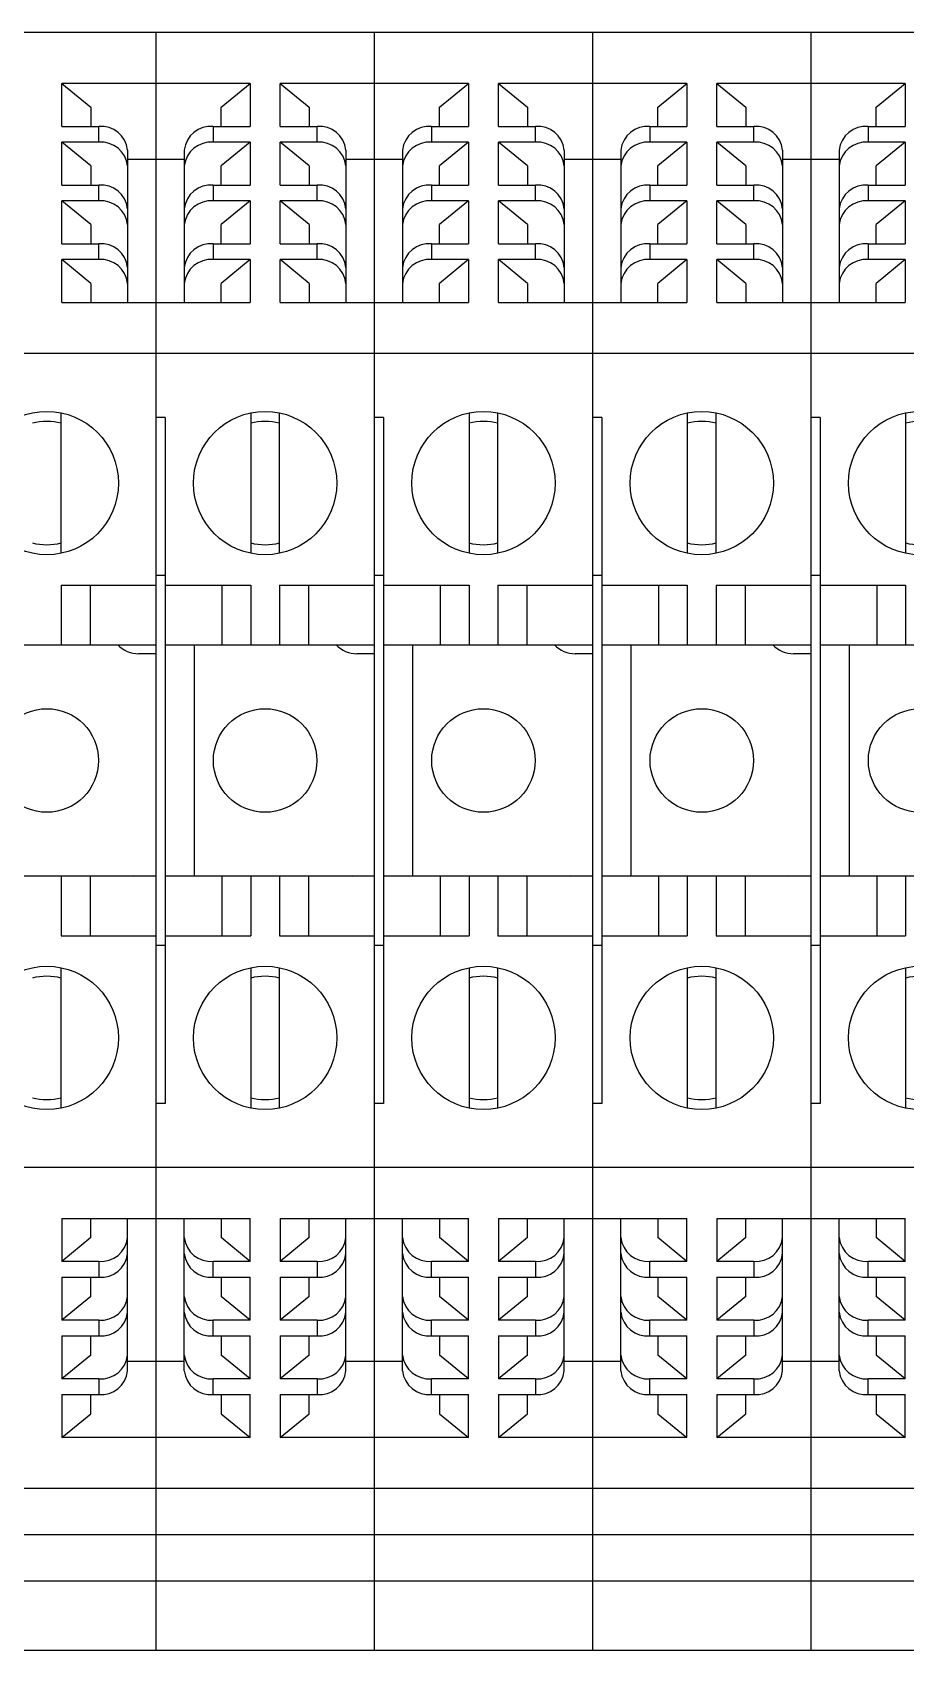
# Model space of a CAD drawing. Header units: inches. Extents: x 17 to 3130, y 15 to 659.
# Drawn here: x 1068.62 to 1092.62, y 386.66 to 431.11 of the extents above; entities that cross this region are included whole.
import ezdxf

# ---------------------------------------------------------------- set-up
doc = ezdxf.new("R2010")
doc.units = ezdxf.units.IN
doc.header["$MEASUREMENT"] = 0

msp = doc.modelspace()

# ---------------------------------------------------------------- linework, layer by layer
at = {"color": 7, "linetype": 'Continuous', "lineweight": 25}
for p, q in [((1072.01646, 431.10648), (1066.01646, 431.10648)), ((1072.01646, 431.10648), (1072.01646, 386.65648)), ((1078.01646, 431.10648), (1072.01646, 431.10648)), ((1072.01646, 431.10648), (1072.01646, 386.65648)), ((1078.01646, 431.10648), (1078.01646, 386.65648)), ((1084.01646, 431.10648), (1078.01646, 431.10648)), ((1078.01646, 431.10648), (1078.01646, 386.65648)), ((1084.01646, 431.10648), (1084.01646, 386.65648)), ((1090.01646, 431.10648), (1084.01646, 431.10648)), ((1084.01646, 431.10648), (1084.01646, 386.65648)), ((1090.01646, 431.10648), (1090.01646, 386.65648)), ((1096.01646, 431.10648), (1090.01646, 431.10648)), ((1090.01646, 431.10648), (1090.01646, 386.65648)), ((1072.01646, 429.7018), (1069.42921, 429.7018)), ((1069.42921, 428.52423), (1069.42921, 429.7018)), ((1069.42921, 429.7018), (1070.22296, 429.04995)), ((1074.60371, 429.7018), (1072.01646, 429.7018)), ((1073.80996, 429.04995), (1074.60371, 429.7018)), ((1074.60371, 429.7018), (1074.60371, 428.52423)), ((1078.01646, 429.7018), (1075.42921, 429.7018)), ((1075.42921, 428.52423), (1075.42921, 429.7018)), ((1075.42921, 429.7018), (1076.22296, 429.04995)), ((1080.60371, 429.7018), (1078.01646, 429.7018)), ((1079.80996, 429.04995), (1080.60371, 429.7018)), ((1080.60371, 429.7018), (1080.60371, 428.52423)), ((1084.01646, 429.7018), (1081.42921, 429.7018)), ((1081.42921, 428.52423), (1081.42921, 429.7018)), ((1081.42921, 429.7018), (1082.22296, 429.04995)), ((1086.60371, 429.7018), (1084.01646, 429.7018)), ((1085.80996, 429.04995), (1086.60371, 429.7018)), ((1086.60371, 429.7018), (1086.60371, 428.52423)), ((1090.01646, 429.7018), (1087.42921, 429.7018)), ((1087.42921, 428.52423), (1087.42921, 429.7018)), ((1087.42921, 429.7018), (1088.22296, 429.04995)), ((1092.60371, 429.7018), (1090.01646, 429.7018)), ((1091.80996, 429.04995), (1092.60371, 429.7018)), ((1092.60371, 429.7018), (1092.60371, 428.52423)), ((1070.22296, 429.04995), (1070.22296, 428.52423)), ((1073.80996, 428.52423), (1073.80996, 429.04995)), ((1076.22296, 429.04995), (1076.22296, 428.52423)), ((1079.80996, 428.52423), (1079.80996, 429.04995)), ((1082.22296, 429.04995), (1082.22296, 428.52423)), ((1085.80996, 428.52423), (1085.80996, 429.04995)), ((1088.22296, 429.04995), (1088.22296, 428.52423)), ((1091.80996, 428.52423), (1091.80996, 429.04995)), ((1069.42921, 428.52423), (1070.44521, 428.52423)), ((1070.44521, 428.08944), (1070.44521, 428.52423)), ((1073.58771, 428.52423), (1073.58771, 428.08944)), ((1073.58771, 428.52423), (1074.60371, 428.52423)), ((1075.42921, 428.52423), (1076.44521, 428.52423)), ((1076.44521, 428.08944), (1076.44521, 428.52423)), ((1079.58771, 428.52423), (1079.58771, 428.08944)), ((1079.58771, 428.52423), (1080.60371, 428.52423)), ((1081.42921, 428.52423), (1082.44521, 428.52423)), ((1082.44521, 428.08944), (1082.44521, 428.52423)), ((1085.58771, 428.52423), (1085.58771, 428.08944)), ((1085.58771, 428.52423), (1086.60371, 428.52423)), ((1087.42921, 428.52423), (1088.44521, 428.52423)), ((1088.44521, 428.08944), (1088.44521, 428.52423)), ((1091.58771, 428.52423), (1091.58771, 428.08944)), ((1091.58771, 428.52423), (1092.60371, 428.52423)), ((1070.44521, 428.08944), (1069.42921, 428.08944)), ((1069.42921, 426.91188), (1069.42921, 428.08944)), ((1070.22296, 427.43759), (1069.42921, 428.08944)), ((1074.60371, 428.08944), (1073.58771, 428.08944)), ((1074.60371, 428.08944), (1073.80996, 427.43759)), ((1074.60371, 428.08944), (1074.60371, 426.91188)), ((1076.44521, 428.08944), (1075.42921, 428.08944)), ((1075.42921, 426.91188), (1075.42921, 428.08944)), ((1076.22296, 427.43759), (1075.42921, 428.08944)), ((1080.60371, 428.08944), (1079.58771, 428.08944)), ((1080.60371, 428.08944), (1079.80996, 427.43759)), ((1080.60371, 428.08944), (1080.60371, 426.91188)), ((1082.44521, 428.08944), (1081.42921, 428.08944)), ((1081.42921, 426.91188), (1081.42921, 428.08944)), ((1082.22296, 427.43759), (1081.42921, 428.08944)), ((1086.60371, 428.08944), (1085.58771, 428.08944)), ((1086.60371, 428.08944), (1085.80996, 427.43759)), ((1086.60371, 428.08944), (1086.60371, 426.91188)), ((1088.44521, 428.08944), (1087.42921, 428.08944)), ((1087.42921, 426.91188), (1087.42921, 428.08944)), ((1088.22296, 427.43759), (1087.42921, 428.08944)), ((1092.60371, 428.08944), (1091.58771, 428.08944)), ((1092.60371, 428.08944), (1091.80996, 427.43759)), ((1092.60371, 428.08944), (1092.60371, 426.91188)), ((1071.23896, 427.87238), (1071.23896, 423.68716)), ((1072.01646, 427.61587), (1071.23896, 427.61587)), ((1072.79396, 427.61587), (1072.01646, 427.61587)), ((1072.79396, 427.87238), (1072.79396, 423.68716)), ((1077.23896, 427.87238), (1077.23896, 423.68716)), ((1078.01646, 427.61587), (1077.23896, 427.61587)), ((1078.79396, 427.61587), (1078.01646, 427.61587)), ((1078.79396, 427.87238), (1078.79396, 423.68716)), ((1083.23896, 427.87238), (1083.23896, 423.68716)), ((1084.01646, 427.61587), (1083.23896, 427.61587)), ((1084.79396, 427.61587), (1084.01646, 427.61587)), ((1084.79396, 427.87238), (1084.79396, 423.68716)), ((1089.23896, 427.87238), (1089.23896, 423.68716)), ((1090.01646, 427.61587), (1089.23896, 427.61587)), ((1090.79396, 427.61587), (1090.01646, 427.61587)), ((1090.79396, 427.87238), (1090.79396, 423.68716)), ((1070.22296, 427.43759), (1070.22296, 426.91188)), ((1073.80996, 426.91188), (1073.80996, 427.43759)), ((1076.22296, 427.43759), (1076.22296, 426.91188)), ((1079.80996, 426.91188), (1079.80996, 427.43759)), ((1082.22296, 427.43759), (1082.22296, 426.91188)), ((1085.80996, 426.91188), (1085.80996, 427.43759)), ((1088.22296, 427.43759), (1088.22296, 426.91188)), ((1091.80996, 426.91188), (1091.80996, 427.43759)), ((1069.42921, 426.91188), (1070.44521, 426.91188)), ((1070.44521, 426.47708), (1070.44521, 426.91188)), ((1073.58771, 426.91188), (1073.58771, 426.47708)), ((1073.58771, 426.91188), (1074.60371, 426.91188)), ((1075.42921, 426.91188), (1076.44521, 426.91188)), ((1076.44521, 426.47708), (1076.44521, 426.91188)), ((1079.58771, 426.91188), (1079.58771, 426.47708)), ((1079.58771, 426.91188), (1080.60371, 426.91188)), ((1081.42921, 426.91188), (1082.44521, 426.91188)), ((1082.44521, 426.47708), (1082.44521, 426.91188)), ((1085.58771, 426.91188), (1085.58771, 426.47708)), ((1085.58771, 426.91188), (1086.60371, 426.91188)), ((1087.42921, 426.91188), (1088.44521, 426.91188)), ((1088.44521, 426.47708), (1088.44521, 426.91188)), ((1091.58771, 426.91188), (1091.58771, 426.47708)), ((1091.58771, 426.91188), (1092.60371, 426.91188)), ((1070.44521, 426.47708), (1069.42921, 426.47708)), ((1069.42921, 425.29952), (1069.42921, 426.47708)), ((1070.22296, 425.82523), (1069.42921, 426.47708)), ((1074.60371, 426.47708), (1073.58771, 426.47708)), ((1074.60371, 426.47708), (1073.80996, 425.82523)), ((1074.60371, 426.47708), (1074.60371, 425.29952)), ((1076.44521, 426.47708), (1075.42921, 426.47708)), ((1075.42921, 425.29952), (1075.42921, 426.47708)), ((1076.22296, 425.82523), (1075.42921, 426.47708)), ((1080.60371, 426.47708), (1079.58771, 426.47708)), ((1080.60371, 426.47708), (1079.80996, 425.82523)), ((1080.60371, 426.47708), (1080.60371, 425.29952)), ((1082.44521, 426.47708), (1081.42921, 426.47708)), ((1081.42921, 425.29952), (1081.42921, 426.47708)), ((1082.22296, 425.82523), (1081.42921, 426.47708)), ((1086.60371, 426.47708), (1085.58771, 426.47708)), ((1086.60371, 426.47708), (1085.80996, 425.82523)), ((1086.60371, 426.47708), (1086.60371, 425.29952)), ((1088.44521, 426.47708), (1087.42921, 426.47708)), ((1087.42921, 425.29952), (1087.42921, 426.47708)), ((1088.22296, 425.82523), (1087.42921, 426.47708)), ((1092.60371, 426.47708), (1091.58771, 426.47708)), ((1092.60371, 426.47708), (1091.80996, 425.82523)), ((1092.60371, 426.47708), (1092.60371, 425.29952)), ((1070.22296, 425.82523), (1070.22296, 425.29952)), ((1073.80996, 425.29952), (1073.80996, 425.82523)), ((1076.22296, 425.82523), (1076.22296, 425.29952)), ((1079.80996, 425.29952), (1079.80996, 425.82523)), ((1082.22296, 425.82523), (1082.22296, 425.29952)), ((1085.80996, 425.29952), (1085.80996, 425.82523)), ((1088.22296, 425.82523), (1088.22296, 425.29952)), ((1091.80996, 425.29952), (1091.80996, 425.82523)), ((1069.42921, 425.29952), (1070.44521, 425.29952)), ((1070.44521, 424.86473), (1070.44521, 425.29952)), ((1073.58771, 425.29952), (1073.58771, 424.86473)), ((1073.58771, 425.29952), (1074.60371, 425.29952)), ((1075.42921, 425.29952), (1076.44521, 425.29952)), ((1076.44521, 424.86473), (1076.44521, 425.29952)), ((1079.58771, 425.29952), (1079.58771, 424.86473)), ((1079.58771, 425.29952), (1080.60371, 425.29952)), ((1081.42921, 425.29952), (1082.44521, 425.29952)), ((1082.44521, 424.86473), (1082.44521, 425.29952)), ((1085.58771, 425.29952), (1085.58771, 424.86473)), ((1085.58771, 425.29952), (1086.60371, 425.29952)), ((1087.42921, 425.29952), (1088.44521, 425.29952)), ((1088.44521, 424.86473), (1088.44521, 425.29952)), ((1091.58771, 425.29952), (1091.58771, 424.86473)), ((1091.58771, 425.29952), (1092.60371, 425.29952)), ((1069.42921, 423.68716), (1069.42921, 424.86473)), ((1070.44521, 424.86473), (1069.42921, 424.86473)), ((1070.22296, 424.21287), (1069.42921, 424.86473)), ((1074.60371, 424.86473), (1073.58771, 424.86473)), ((1074.60371, 424.86473), (1073.80996, 424.21287)), ((1074.60371, 424.86473), (1074.60371, 423.68716)), ((1075.42921, 423.68716), (1075.42921, 424.86473)), ((1076.44521, 424.86473), (1075.42921, 424.86473)), ((1076.22296, 424.21287), (1075.42921, 424.86473)), ((1080.60371, 424.86473), (1079.58771, 424.86473)), ((1080.60371, 424.86473), (1079.80996, 424.21287)), ((1080.60371, 424.86473), (1080.60371, 423.68716)), ((1081.42921, 423.68716), (1081.42921, 424.86473)), ((1082.44521, 424.86473), (1081.42921, 424.86473)), ((1082.22296, 424.21287), (1081.42921, 424.86473)), ((1086.60371, 424.86473), (1085.58771, 424.86473)), ((1086.60371, 424.86473), (1085.80996, 424.21287)), ((1086.60371, 424.86473), (1086.60371, 423.68716)), ((1087.42921, 423.68716), (1087.42921, 424.86473)), ((1088.44521, 424.86473), (1087.42921, 424.86473)), ((1088.22296, 424.21287), (1087.42921, 424.86473)), ((1092.60371, 424.86473), (1091.58771, 424.86473)), ((1092.60371, 424.86473), (1091.80996, 424.21287)), ((1092.60371, 424.86473), (1092.60371, 423.68716)), ((1070.22296, 424.21287), (1070.22296, 423.68716)), ((1073.80996, 423.68716), (1073.80996, 424.21287)), ((1076.22296, 424.21287), (1076.22296, 423.68716)), ((1079.80996, 423.68716), (1079.80996, 424.21287)), ((1082.22296, 424.21287), (1082.22296, 423.68716)), ((1085.80996, 423.68716), (1085.80996, 424.21287)), ((1088.22296, 424.21287), (1088.22296, 423.68716)), ((1091.80996, 423.68716), (1091.80996, 424.21287)), ((1069.42921, 423.68716), (1072.01646, 423.68716)), ((1072.01646, 423.68716), (1074.60371, 423.68716)), ((1075.42921, 423.68716), (1078.01646, 423.68716)), ((1078.01646, 423.68716), (1080.60371, 423.68716)), ((1081.42921, 423.68716), (1084.01646, 423.68716)), ((1084.01646, 423.68716), (1086.60371, 423.68716)), ((1087.42921, 423.68716), (1090.01646, 423.68716)), ((1090.01646, 423.68716), (1092.60371, 423.68716)), ((1072.01646, 422.28248), (1066.01646, 422.28248)), ((1078.01646, 422.28248), (1072.01646, 422.28248)), ((1084.01646, 422.28248), (1078.01646, 422.28248)), ((1090.01646, 422.28248), (1084.01646, 422.28248)), ((1096.01646, 422.28248), (1090.01646, 422.28248)), ((1069.41334, 416.7984), (1069.41334, 420.65456)), ((1072.27046, 420.52988), (1072.01646, 420.52988)), ((1072.27046, 420.52988), (1072.27046, 401.68308)), ((1074.61959, 420.65456), (1074.61959, 416.7984)), ((1075.41334, 416.7984), (1075.41334, 420.65456)), ((1078.27046, 420.52988), (1078.01646, 420.52988)), ((1078.27046, 420.52988), (1078.27046, 401.68308)), ((1080.61959, 420.65456), (1080.61959, 416.7984)), ((1081.41334, 416.7984), (1081.41334, 420.65456)), ((1084.27046, 420.52988), (1084.01646, 420.52988)), ((1084.27046, 420.52988), (1084.27046, 401.68308)), ((1086.61959, 420.65456), (1086.61959, 416.7984)), ((1087.41334, 416.7984), (1087.41334, 420.65456)), ((1090.27046, 420.52988), (1090.01646, 420.52988)), ((1090.27046, 420.52988), (1090.27046, 401.68308)), ((1092.61959, 420.65456), (1092.61959, 416.7984)), ((1072.27046, 416.18648), (1072.01646, 416.18648)), ((1078.27046, 416.18648), (1078.01646, 416.18648)), ((1084.27046, 416.18648), (1084.01646, 416.18648)), ((1090.27046, 416.18648), (1090.01646, 416.18648)), ((1069.41334, 415.91978), (1072.01646, 415.91978)), ((1069.41334, 415.91978), (1069.41334, 414.28148)), ((1070.20709, 415.91978), (1070.20709, 414.28148)), ((1072.27046, 415.91978), (1074.61959, 415.91978)), ((1073.82584, 415.91978), (1073.82584, 414.28148)), ((1074.61959, 415.91978), (1074.61959, 414.28148)), ((1075.41334, 415.91978), (1078.01646, 415.91978)), ((1075.41334, 415.91978), (1075.41334, 414.28148)), ((1076.20709, 415.91978), (1076.20709, 414.28148)), ((1078.27046, 415.91978), (1080.61959, 415.91978)), ((1079.82584, 415.91978), (1079.82584, 414.28148)), ((1080.61959, 415.91978), (1080.61959, 414.28148)), ((1081.41334, 415.91978), (1084.01646, 415.91978)), ((1081.41334, 415.91978), (1081.41334, 414.28148)), ((1082.20709, 415.91978), (1082.20709, 414.28148)), ((1084.27046, 415.91978), (1086.61959, 415.91978)), ((1085.82584, 415.91978), (1085.82584, 414.28148)), ((1086.61959, 415.91978), (1086.61959, 414.28148)), ((1087.41334, 415.91978), (1090.01646, 415.91978)), ((1087.41334, 415.91978), (1087.41334, 414.28148)), ((1088.20709, 415.91978), (1088.20709, 414.28148)), ((1090.27046, 415.91978), (1092.61959, 415.91978)), ((1091.82584, 415.91978), (1091.82584, 414.28148)), ((1092.61959, 415.91978), (1092.61959, 414.28148)), ((1066.27046, 414.28148), (1072.01646, 414.28148)), ((1072.27046, 414.28148), (1078.01646, 414.28148)), ((1073.06346, 414.28148), (1073.06346, 407.93148)), ((1078.27046, 414.28148), (1084.01646, 414.28148)), ((1079.06346, 414.28148), (1079.06346, 407.93148)), ((1084.27046, 414.28148), (1090.01646, 414.28148)), ((1085.06346, 414.28148), (1085.06346, 407.93148)), ((1090.27046, 414.28148), (1096.01646, 414.28148)), ((1091.06346, 414.28148), (1091.06346, 407.93148)), ((1072.01646, 414.03884), (1071.54021, 414.03884)), ((1078.01646, 414.03884), (1077.54021, 414.03884)), ((1084.01646, 414.03884), (1083.54021, 414.03884)), ((1090.01646, 414.03884), (1089.54021, 414.03884)), ((1072.01646, 407.93148), (1066.27046, 407.93148)), ((1069.41334, 407.93148), (1069.41334, 406.29318)), ((1070.20709, 407.93148), (1070.20709, 406.29318)), ((1071.40641, 407.93148), (1071.54021, 407.94284)), ((1071.54021, 407.94284), (1072.01646, 407.94284)), ((1078.01646, 407.93148), (1072.27046, 407.93148)), ((1073.82584, 407.93148), (1073.82584, 406.29318)), ((1074.61959, 407.93148), (1074.61959, 406.29318)), ((1075.41334, 407.93148), (1075.41334, 406.29318)), ((1076.20709, 407.93148), (1076.20709, 406.29318)), ((1077.40641, 407.93148), (1077.54021, 407.94284)), ((1077.54021, 407.94284), (1078.01646, 407.94284)), ((1084.01646, 407.93148), (1078.27046, 407.93148)), ((1079.82584, 407.93148), (1079.82584, 406.29318)), ((1080.61959, 407.93148), (1080.61959, 406.29318)), ((1081.41334, 407.93148), (1081.41334, 406.29318)), ((1082.20709, 407.93148), (1082.20709, 406.29318)), ((1083.40641, 407.93148), (1083.54021, 407.94284)), ((1083.54021, 407.94284), (1084.01646, 407.94284)), ((1090.01646, 407.93148), (1084.27046, 407.93148)), ((1085.82584, 407.93148), (1085.82584, 406.29318)), ((1086.61959, 407.93148), (1086.61959, 406.29318)), ((1087.41334, 407.93148), (1087.41334, 406.29318)), ((1088.20709, 407.93148), (1088.20709, 406.29318)), ((1089.40641, 407.93148), (1089.54021, 407.94284)), ((1089.54021, 407.94284), (1090.01646, 407.94284)), ((1096.01646, 407.93148), (1090.27046, 407.93148)), ((1091.82584, 407.93148), (1091.82584, 406.29318)), ((1092.61959, 407.93148), (1092.61959, 406.29318)), ((1069.41334, 406.29318), (1072.01646, 406.29318)), ((1072.27046, 406.29318), (1074.61959, 406.29318)), ((1075.41334, 406.29318), (1078.01646, 406.29318)), ((1078.27046, 406.29318), (1080.61959, 406.29318)), ((1081.41334, 406.29318), (1084.01646, 406.29318)), ((1084.27046, 406.29318), (1086.61959, 406.29318)), ((1087.41334, 406.29318), (1090.01646, 406.29318)), ((1090.27046, 406.29318), (1092.61959, 406.29318)), ((1072.27046, 406.02648), (1072.01646, 406.02648)), ((1078.27046, 406.02648), (1078.01646, 406.02648)), ((1084.27046, 406.02648), (1084.01646, 406.02648)), ((1090.27046, 406.02648), (1090.01646, 406.02648)), ((1069.41334, 401.5584), (1069.41334, 405.41456)), ((1074.61959, 405.41456), (1074.61959, 401.5584)), ((1075.41334, 401.5584), (1075.41334, 405.41456)), ((1080.61959, 405.41456), (1080.61959, 401.5584)), ((1081.41334, 401.5584), (1081.41334, 405.41456)), ((1086.61959, 405.41456), (1086.61959, 401.5584)), ((1087.41334, 401.5584), (1087.41334, 405.41456)), ((1092.61959, 405.41456), (1092.61959, 401.5584)), ((1072.27046, 401.68308), (1072.01646, 401.68308)), ((1078.27046, 401.68308), (1078.01646, 401.68308)), ((1084.27046, 401.68308), (1084.01646, 401.68308)), ((1090.27046, 401.68308), (1090.01646, 401.68308)), ((1072.01646, 399.93048), (1066.01646, 399.93048)), ((1078.01646, 399.93048), (1072.01646, 399.93048)), ((1084.01646, 399.93048), (1078.01646, 399.93048)), ((1090.01646, 399.93048), (1084.01646, 399.93048)), ((1096.01646, 399.93048), (1090.01646, 399.93048)), ((1069.42921, 398.5258), (1072.01646, 398.5258)), ((1069.42921, 398.5258), (1069.42921, 397.34823)), ((1070.22296, 398.00009), (1070.22296, 398.5258)), ((1071.23896, 394.34058), (1071.23896, 398.5258)), ((1072.01646, 398.5258), (1074.60371, 398.5258)), ((1072.79396, 394.34058), (1072.79396, 398.5258)), ((1073.80996, 398.5258), (1073.80996, 398.00009)), ((1074.60371, 397.34823), (1074.60371, 398.5258)), ((1075.42921, 398.5258), (1078.01646, 398.5258)), ((1075.42921, 398.5258), (1075.42921, 397.34823)), ((1076.22296, 398.00009), (1076.22296, 398.5258)), ((1077.23896, 394.34058), (1077.23896, 398.5258)), ((1078.01646, 398.5258), (1080.60371, 398.5258)), ((1078.79396, 394.34058), (1078.79396, 398.5258)), ((1079.80996, 398.5258), (1079.80996, 398.00009)), ((1080.60371, 397.34823), (1080.60371, 398.5258)), ((1081.42921, 398.5258), (1084.01646, 398.5258)), ((1081.42921, 398.5258), (1081.42921, 397.34823)), ((1082.22296, 398.00009), (1082.22296, 398.5258)), ((1083.23896, 394.34058), (1083.23896, 398.5258)), ((1084.01646, 398.5258), (1086.60371, 398.5258)), ((1084.79396, 394.34058), (1084.79396, 398.5258)), ((1085.80996, 398.5258), (1085.80996, 398.00009)), ((1086.60371, 397.34823), (1086.60371, 398.5258)), ((1087.42921, 398.5258), (1090.01646, 398.5258)), ((1087.42921, 398.5258), (1087.42921, 397.34823)), ((1088.22296, 398.00009), (1088.22296, 398.5258)), ((1089.23896, 394.34058), (1089.23896, 398.5258)), ((1090.01646, 398.5258), (1092.60371, 398.5258)), ((1090.79396, 394.34058), (1090.79396, 398.5258)), ((1091.80996, 398.5258), (1091.80996, 398.00009)), ((1092.60371, 397.34823), (1092.60371, 398.5258)), ((1070.22296, 398.00009), (1069.42921, 397.34823)), ((1074.60371, 397.34823), (1073.80996, 398.00009)), ((1076.22296, 398.00009), (1075.42921, 397.34823)), ((1080.60371, 397.34823), (1079.80996, 398.00009)), ((1082.22296, 398.00009), (1081.42921, 397.34823)), ((1086.60371, 397.34823), (1085.80996, 398.00009)), ((1088.22296, 398.00009), (1087.42921, 397.34823)), ((1092.60371, 397.34823), (1091.80996, 398.00009)), ((1070.44521, 397.34823), (1069.42921, 397.34823)), ((1070.44521, 397.34823), (1070.44521, 396.91344)), ((1073.58771, 396.91344), (1073.58771, 397.34823)), ((1074.60371, 397.34823), (1073.58771, 397.34823)), ((1076.44521, 397.34823), (1075.42921, 397.34823)), ((1076.44521, 397.34823), (1076.44521, 396.91344)), ((1079.58771, 396.91344), (1079.58771, 397.34823)), ((1080.60371, 397.34823), (1079.58771, 397.34823)), ((1082.44521, 397.34823), (1081.42921, 397.34823)), ((1082.44521, 397.34823), (1082.44521, 396.91344)), ((1085.58771, 396.91344), (1085.58771, 397.34823)), ((1086.60371, 397.34823), (1085.58771, 397.34823)), ((1088.44521, 397.34823), (1087.42921, 397.34823)), ((1088.44521, 397.34823), (1088.44521, 396.91344)), ((1091.58771, 396.91344), (1091.58771, 397.34823)), ((1092.60371, 397.34823), (1091.58771, 397.34823)), ((1069.42921, 396.91344), (1070.44521, 396.91344)), ((1069.42921, 396.91344), (1069.42921, 395.73588)), ((1070.22296, 396.38773), (1070.22296, 396.91344)), ((1073.58771, 396.91344), (1074.60371, 396.91344)), ((1073.80996, 396.91344), (1073.80996, 396.38773)), ((1074.60371, 395.73588), (1074.60371, 396.91344)), ((1075.42921, 396.91344), (1076.44521, 396.91344)), ((1075.42921, 396.91344), (1075.42921, 395.73588)), ((1076.22296, 396.38773), (1076.22296, 396.91344)), ((1079.58771, 396.91344), (1080.60371, 396.91344)), ((1079.80996, 396.91344), (1079.80996, 396.38773)), ((1080.60371, 395.73588), (1080.60371, 396.91344)), ((1081.42921, 396.91344), (1082.44521, 396.91344)), ((1081.42921, 396.91344), (1081.42921, 395.73588)), ((1082.22296, 396.38773), (1082.22296, 396.91344)), ((1085.58771, 396.91344), (1086.60371, 396.91344)), ((1085.80996, 396.91344), (1085.80996, 396.38773)), ((1086.60371, 395.73588), (1086.60371, 396.91344)), ((1087.42921, 396.91344), (1088.44521, 396.91344)), ((1087.42921, 396.91344), (1087.42921, 395.73588)), ((1088.22296, 396.38773), (1088.22296, 396.91344)), ((1091.58771, 396.91344), (1092.60371, 396.91344)), ((1091.80996, 396.91344), (1091.80996, 396.38773)), ((1092.60371, 395.73588), (1092.60371, 396.91344)), ((1070.22296, 396.38773), (1069.42921, 395.73588)), ((1074.60371, 395.73588), (1073.80996, 396.38773)), ((1076.22296, 396.38773), (1075.42921, 395.73588)), ((1080.60371, 395.73588), (1079.80996, 396.38773)), ((1082.22296, 396.38773), (1081.42921, 395.73588)), ((1086.60371, 395.73588), (1085.80996, 396.38773)), ((1088.22296, 396.38773), (1087.42921, 395.73588)), ((1092.60371, 395.73588), (1091.80996, 396.38773)), ((1070.44521, 395.73588), (1069.42921, 395.73588)), ((1070.44521, 395.73588), (1070.44521, 395.30108)), ((1073.58771, 395.30108), (1073.58771, 395.73588)), ((1074.60371, 395.73588), (1073.58771, 395.73588)), ((1076.44521, 395.73588), (1075.42921, 395.73588)), ((1076.44521, 395.73588), (1076.44521, 395.30108)), ((1079.58771, 395.30108), (1079.58771, 395.73588)), ((1080.60371, 395.73588), (1079.58771, 395.73588)), ((1082.44521, 395.73588), (1081.42921, 395.73588)), ((1082.44521, 395.73588), (1082.44521, 395.30108)), ((1085.58771, 395.30108), (1085.58771, 395.73588)), ((1086.60371, 395.73588), (1085.58771, 395.73588)), ((1088.44521, 395.73588), (1087.42921, 395.73588)), ((1088.44521, 395.73588), (1088.44521, 395.30108)), ((1091.58771, 395.30108), (1091.58771, 395.73588)), ((1092.60371, 395.73588), (1091.58771, 395.73588)), ((1069.42921, 395.30108), (1070.44521, 395.30108)), ((1069.42921, 395.30108), (1069.42921, 394.12352)), ((1070.22296, 394.77537), (1070.22296, 395.30108)), ((1073.58771, 395.30108), (1074.60371, 395.30108)), ((1073.80996, 395.30108), (1073.80996, 394.77537)), ((1074.60371, 394.12352), (1074.60371, 395.30108)), ((1075.42921, 395.30108), (1076.44521, 395.30108)), ((1075.42921, 395.30108), (1075.42921, 394.12352)), ((1076.22296, 394.77537), (1076.22296, 395.30108)), ((1079.58771, 395.30108), (1080.60371, 395.30108)), ((1079.80996, 395.30108), (1079.80996, 394.77537)), ((1080.60371, 394.12352), (1080.60371, 395.30108)), ((1081.42921, 395.30108), (1082.44521, 395.30108)), ((1081.42921, 395.30108), (1081.42921, 394.12352)), ((1082.22296, 394.77537), (1082.22296, 395.30108)), ((1085.58771, 395.30108), (1086.60371, 395.30108)), ((1085.80996, 395.30108), (1085.80996, 394.77537)), ((1086.60371, 394.12352), (1086.60371, 395.30108)), ((1087.42921, 395.30108), (1088.44521, 395.30108)), ((1087.42921, 395.30108), (1087.42921, 394.12352)), ((1088.22296, 394.77537), (1088.22296, 395.30108)), ((1091.58771, 395.30108), (1092.60371, 395.30108)), ((1091.80996, 395.30108), (1091.80996, 394.77537)), ((1092.60371, 394.12352), (1092.60371, 395.30108)), ((1070.22296, 394.77537), (1069.42921, 394.12352)), ((1074.60371, 394.12352), (1073.80996, 394.77537)), ((1076.22296, 394.77537), (1075.42921, 394.12352)), ((1080.60371, 394.12352), (1079.80996, 394.77537)), ((1082.22296, 394.77537), (1081.42921, 394.12352)), ((1086.60371, 394.12352), (1085.80996, 394.77537)), ((1088.22296, 394.77537), (1087.42921, 394.12352)), ((1092.60371, 394.12352), (1091.80996, 394.77537)), ((1072.01646, 394.59709), (1071.23896, 394.59709)), ((1072.79396, 394.59709), (1072.01646, 394.59709)), ((1078.01646, 394.59709), (1077.23896, 394.59709)), ((1078.79396, 394.59709), (1078.01646, 394.59709)), ((1084.01646, 394.59709), (1083.23896, 394.59709)), ((1084.79396, 394.59709), (1084.01646, 394.59709)), ((1090.01646, 394.59709), (1089.23896, 394.59709)), ((1090.79396, 394.59709), (1090.01646, 394.59709)), ((1070.44521, 394.12352), (1069.42921, 394.12352)), ((1070.44521, 394.12352), (1070.44521, 393.68873)), ((1073.58771, 393.68873), (1073.58771, 394.12352)), ((1074.60371, 394.12352), (1073.58771, 394.12352)), ((1076.44521, 394.12352), (1075.42921, 394.12352)), ((1076.44521, 394.12352), (1076.44521, 393.68873)), ((1079.58771, 393.68873), (1079.58771, 394.12352)), ((1080.60371, 394.12352), (1079.58771, 394.12352)), ((1082.44521, 394.12352), (1081.42921, 394.12352)), ((1082.44521, 394.12352), (1082.44521, 393.68873)), ((1085.58771, 393.68873), (1085.58771, 394.12352)), ((1086.60371, 394.12352), (1085.58771, 394.12352)), ((1088.44521, 394.12352), (1087.42921, 394.12352)), ((1088.44521, 394.12352), (1088.44521, 393.68873)), ((1091.58771, 393.68873), (1091.58771, 394.12352)), ((1092.60371, 394.12352), (1091.58771, 394.12352)), ((1069.42921, 393.68873), (1070.44521, 393.68873)), ((1069.42921, 393.68873), (1069.42921, 392.51116)), ((1070.22296, 393.16301), (1070.22296, 393.68873)), ((1073.58771, 393.68873), (1074.60371, 393.68873)), ((1073.80996, 393.68873), (1073.80996, 393.16301)), ((1074.60371, 392.51116), (1074.60371, 393.68873)), ((1075.42921, 393.68873), (1076.44521, 393.68873)), ((1075.42921, 393.68873), (1075.42921, 392.51116)), ((1076.22296, 393.16301), (1076.22296, 393.68873)), ((1079.58771, 393.68873), (1080.60371, 393.68873)), ((1079.80996, 393.68873), (1079.80996, 393.16301)), ((1080.60371, 392.51116), (1080.60371, 393.68873)), ((1081.42921, 393.68873), (1082.44521, 393.68873)), ((1081.42921, 393.68873), (1081.42921, 392.51116)), ((1082.22296, 393.16301), (1082.22296, 393.68873)), ((1085.58771, 393.68873), (1086.60371, 393.68873)), ((1085.80996, 393.68873), (1085.80996, 393.16301)), ((1086.60371, 392.51116), (1086.60371, 393.68873)), ((1087.42921, 393.68873), (1088.44521, 393.68873)), ((1087.42921, 393.68873), (1087.42921, 392.51116)), ((1088.22296, 393.16301), (1088.22296, 393.68873)), ((1091.58771, 393.68873), (1092.60371, 393.68873)), ((1091.80996, 393.68873), (1091.80996, 393.16301)), ((1092.60371, 392.51116), (1092.60371, 393.68873)), ((1069.42921, 392.51116), (1070.22296, 393.16301)), ((1073.80996, 393.16301), (1074.60371, 392.51116)), ((1075.42921, 392.51116), (1076.22296, 393.16301)), ((1079.80996, 393.16301), (1080.60371, 392.51116)), ((1081.42921, 392.51116), (1082.22296, 393.16301)), ((1085.80996, 393.16301), (1086.60371, 392.51116)), ((1087.42921, 392.51116), (1088.22296, 393.16301)), ((1091.80996, 393.16301), (1092.60371, 392.51116)), ((1072.01646, 392.51116), (1069.42921, 392.51116)), ((1074.60371, 392.51116), (1072.01646, 392.51116)), ((1078.01646, 392.51116), (1075.42921, 392.51116)), ((1080.60371, 392.51116), (1078.01646, 392.51116)), ((1084.01646, 392.51116), (1081.42921, 392.51116)), ((1086.60371, 392.51116), (1084.01646, 392.51116)), ((1090.01646, 392.51116), (1087.42921, 392.51116)), ((1092.60371, 392.51116), (1090.01646, 392.51116)), ((1072.01646, 391.10648), (1066.01646, 391.10648)), ((1078.01646, 391.10648), (1072.01646, 391.10648)), ((1084.01646, 391.10648), (1078.01646, 391.10648)), ((1090.01646, 391.10648), (1084.01646, 391.10648)), ((1096.01646, 391.10648), (1090.01646, 391.10648)), ((1072.01646, 389.83648), (1066.01646, 389.83648)), ((1078.01646, 389.83648), (1072.01646, 389.83648)), ((1084.01646, 389.83648), (1078.01646, 389.83648)), ((1090.01646, 389.83648), (1084.01646, 389.83648)), ((1096.01646, 389.83648), (1090.01646, 389.83648)), ((1072.01646, 388.56648), (1066.01646, 388.56648)), ((1078.01646, 388.56648), (1072.01646, 388.56648)), ((1084.01646, 388.56648), (1078.01646, 388.56648)), ((1090.01646, 388.56648), (1084.01646, 388.56648)), ((1096.01646, 388.56648), (1090.01646, 388.56648)), ((1072.01646, 386.65648), (1066.01646, 386.65648)), ((1078.01646, 386.65648), (1072.01646, 386.65648)), ((1084.01646, 386.65648), (1078.01646, 386.65648)), ((1090.01646, 386.65648), (1084.01646, 386.65648)), ((1096.01646, 386.65648), (1090.01646, 386.65648))]:
    msp.add_line(p, q, dxfattribs=at)
for centre, radius in [((1069.01646, 418.72648), 1.9685), ((1075.01646, 418.72648), 1.9685), ((1081.01646, 418.72648), 1.9685), ((1087.01646, 418.72648), 1.9685), ((1093.01646, 418.72648), 1.9685), ((1069.01646, 411.10648), 1.4224), ((1075.01646, 411.10648), 1.4224), ((1081.01646, 411.10648), 1.4224), ((1087.01646, 411.10648), 1.4224), ((1093.01646, 411.10648), 1.4224), ((1069.01646, 403.48648), 1.9685), ((1075.01646, 403.48648), 1.9685), ((1081.01646, 403.48648), 1.9685), ((1087.01646, 403.48648), 1.9685), ((1093.01646, 403.48648), 1.9685)]:
    msp.add_circle(centre, radius, dxfattribs=at)
for centre, radius, start, end in [((1070.50982, 427.79371), 0.73337, 6.158092, 95.054043), ((1073.5231, 427.79371), 0.73337, 84.945957, 173.841908), ((1076.50982, 427.79371), 0.73337, 6.158092, 95.054043), ((1079.5231, 427.79371), 0.73337, 84.945957, 173.841908), ((1082.50982, 427.79371), 0.73337, 6.158092, 95.054043), ((1085.5231, 427.79371), 0.73337, 84.945957, 173.841908), ((1088.50982, 427.79371), 0.73337, 6.158092, 95.054043), ((1091.5231, 427.79371), 0.73337, 84.945957, 173.841908), ((1070.50982, 427.35892), 0.73337, 6.158092, 95.054043), ((1073.5231, 427.35892), 0.73337, 84.945957, 173.841908), ((1076.50982, 427.35892), 0.73337, 6.158092, 95.054043), ((1079.5231, 427.35892), 0.73337, 84.945957, 173.841908), ((1082.50982, 427.35892), 0.73337, 6.158092, 95.054043), ((1085.5231, 427.35892), 0.73337, 84.945957, 173.841908), ((1088.50982, 427.35892), 0.73337, 6.158092, 95.054043), ((1091.5231, 427.35892), 0.73337, 84.945957, 173.841908), ((1070.50982, 426.18135), 0.73337, 6.158092, 95.054043), ((1073.5231, 426.18135), 0.73337, 84.945957, 173.841908), ((1076.50982, 426.18135), 0.73337, 6.158092, 95.054043), ((1079.5231, 426.18135), 0.73337, 84.945957, 173.841908), ((1082.50982, 426.18135), 0.73337, 6.158092, 95.054043), ((1085.5231, 426.18135), 0.73337, 84.945957, 173.841908), ((1088.50982, 426.18135), 0.73337, 6.158092, 95.054043), ((1091.5231, 426.18135), 0.73337, 84.945957, 173.841908), ((1070.50982, 425.74656), 0.73337, 6.158092, 95.054043), ((1073.5231, 425.74656), 0.73337, 84.945957, 173.841908), ((1076.50982, 425.74656), 0.73337, 6.158092, 95.054043), ((1079.5231, 425.74656), 0.73337, 84.945957, 173.841908), ((1082.50982, 425.74656), 0.73337, 6.158092, 95.054043), ((1085.5231, 425.74656), 0.73337, 84.945957, 173.841908), ((1088.50982, 425.74656), 0.73337, 6.158092, 95.054043), ((1091.5231, 425.74656), 0.73337, 84.945957, 173.841908), ((1070.50982, 424.569), 0.73337, 6.158092, 95.054043), ((1073.5231, 424.569), 0.73337, 84.945957, 173.841908), ((1076.50982, 424.569), 0.73337, 6.158092, 95.054043), ((1079.5231, 424.569), 0.73337, 84.945957, 173.841908), ((1082.50982, 424.569), 0.73337, 6.158092, 95.054043), ((1085.5231, 424.569), 0.73337, 84.945957, 173.841908), ((1088.50982, 424.569), 0.73337, 6.158092, 95.054043), ((1091.5231, 424.569), 0.73337, 84.945957, 173.841908), ((1070.50982, 424.1342), 0.73337, 6.158092, 95.054043), ((1073.5231, 424.1342), 0.73337, 84.945957, 173.841908), ((1076.50982, 424.1342), 0.73337, 6.158092, 95.054043), ((1079.5231, 424.1342), 0.73337, 84.945957, 173.841908), ((1082.50982, 424.1342), 0.73337, 6.158092, 95.054043), ((1085.5231, 424.1342), 0.73337, 84.945957, 173.841908), ((1088.50982, 424.1342), 0.73337, 6.158092, 95.054043), ((1091.5231, 424.1342), 0.73337, 84.945957, 173.841908), ((1069.01646, 418.72648), 1.6925, 76.438426, 103.561574), ((1075.01646, 418.72648), 1.6925, 76.438426, 103.561574), ((1081.01646, 418.72648), 1.6925, 76.438426, 103.561574), ((1087.01646, 418.72648), 1.6925, 76.438426, 103.561574), ((1093.01646, 418.72648), 1.6925, 76.438426, 103.561574), ((1069.01646, 418.72648), 1.6925, 256.438426, 283.561574), ((1075.01646, 418.72648), 1.6925, 256.438426, 283.561574), ((1081.01646, 418.72648), 1.6925, 256.438426, 283.561574), ((1087.01646, 418.72648), 1.6925, 256.438426, 283.561574), ((1093.01646, 418.72648), 1.6925, 256.438426, 283.561574), ((1071.54021, 414.83259), 0.79375, 223.972247, 270), ((1077.54021, 414.83259), 0.79375, 223.972247, 270), ((1083.54021, 414.83259), 0.79375, 223.972247, 270), ((1089.54021, 414.83259), 0.79375, 223.972247, 270), ((1069.01646, 403.48648), 1.6925, 76.438426, 103.561574), ((1075.01646, 403.48648), 1.6925, 76.438426, 103.561574), ((1081.01646, 403.48648), 1.6925, 76.438426, 103.561574), ((1087.01646, 403.48648), 1.6925, 76.438426, 103.561574), ((1093.01646, 403.48648), 1.6925, 76.438426, 103.561574), ((1069.01646, 403.48648), 1.6925, 256.438426, 283.561574), ((1075.01646, 403.48648), 1.6925, 256.438426, 283.561574), ((1081.01646, 403.48648), 1.6925, 256.438426, 283.561574), ((1087.01646, 403.48648), 1.6925, 256.438426, 283.561574), ((1093.01646, 403.48648), 1.6925, 256.438426, 283.561574), ((1070.50982, 398.07876), 0.73337, 264.945957, 353.841908), ((1073.5231, 398.07876), 0.73337, 186.158092, 275.054043), ((1076.50982, 398.07876), 0.73337, 264.945957, 353.841908), ((1079.5231, 398.07876), 0.73337, 186.158092, 275.054043), ((1082.50982, 398.07876), 0.73337, 264.945957, 353.841908), ((1085.5231, 398.07876), 0.73337, 186.158092, 275.054043), ((1088.50982, 398.07876), 0.73337, 264.945957, 353.841908), ((1091.5231, 398.07876), 0.73337, 186.158092, 275.054043), ((1070.50982, 397.64396), 0.73337, 264.945957, 353.841908), ((1073.5231, 397.64396), 0.73337, 186.158092, 275.054043), ((1076.50982, 397.64396), 0.73337, 264.945957, 353.841908), ((1079.5231, 397.64396), 0.73337, 186.158092, 275.054043), ((1082.50982, 397.64396), 0.73337, 264.945957, 353.841908), ((1085.5231, 397.64396), 0.73337, 186.158092, 275.054043), ((1088.50982, 397.64396), 0.73337, 264.945957, 353.841908), ((1091.5231, 397.64396), 0.73337, 186.158092, 275.054043), ((1070.50982, 396.4664), 0.73337, 264.945957, 353.841908), ((1073.5231, 396.4664), 0.73337, 186.158092, 275.054043), ((1076.50982, 396.4664), 0.73337, 264.945957, 353.841908), ((1079.5231, 396.4664), 0.73337, 186.158092, 275.054043), ((1082.50982, 396.4664), 0.73337, 264.945957, 353.841908), ((1085.5231, 396.4664), 0.73337, 186.158092, 275.054043), ((1088.50982, 396.4664), 0.73337, 264.945957, 353.841908), ((1091.5231, 396.4664), 0.73337, 186.158092, 275.054043), ((1070.50982, 396.03161), 0.73337, 264.945957, 353.841908), ((1073.5231, 396.03161), 0.73337, 186.158092, 275.054043), ((1076.50982, 396.03161), 0.73337, 264.945957, 353.841908), ((1079.5231, 396.03161), 0.73337, 186.158092, 275.054043), ((1082.50982, 396.03161), 0.73337, 264.945957, 353.841908), ((1085.5231, 396.03161), 0.73337, 186.158092, 275.054043), ((1088.50982, 396.03161), 0.73337, 264.945957, 353.841908), ((1091.5231, 396.03161), 0.73337, 186.158092, 275.054043), ((1070.50982, 394.85404), 0.73337, 264.945957, 353.841908), ((1073.5231, 394.85404), 0.73337, 186.158092, 275.054043), ((1076.50982, 394.85404), 0.73337, 264.945957, 353.841908), ((1079.5231, 394.85404), 0.73337, 186.158092, 275.054043), ((1082.50982, 394.85404), 0.73337, 264.945957, 353.841908), ((1085.5231, 394.85404), 0.73337, 186.158092, 275.054043), ((1088.50982, 394.85404), 0.73337, 264.945957, 353.841908), ((1091.5231, 394.85404), 0.73337, 186.158092, 275.054043), ((1070.50982, 394.41925), 0.73337, 264.945957, 353.841908), ((1073.5231, 394.41925), 0.73337, 186.158092, 275.054043), ((1076.50982, 394.41925), 0.73337, 264.945957, 353.841908), ((1079.5231, 394.41925), 0.73337, 186.158092, 275.054043), ((1082.50982, 394.41925), 0.73337, 264.945957, 353.841908), ((1085.5231, 394.41925), 0.73337, 186.158092, 275.054043), ((1088.50982, 394.41925), 0.73337, 264.945957, 353.841908), ((1091.5231, 394.41925), 0.73337, 186.158092, 275.054043)]:
    msp.add_arc(centre, radius, start, end, dxfattribs=at)

doc.saveas('drawing.dxf')
